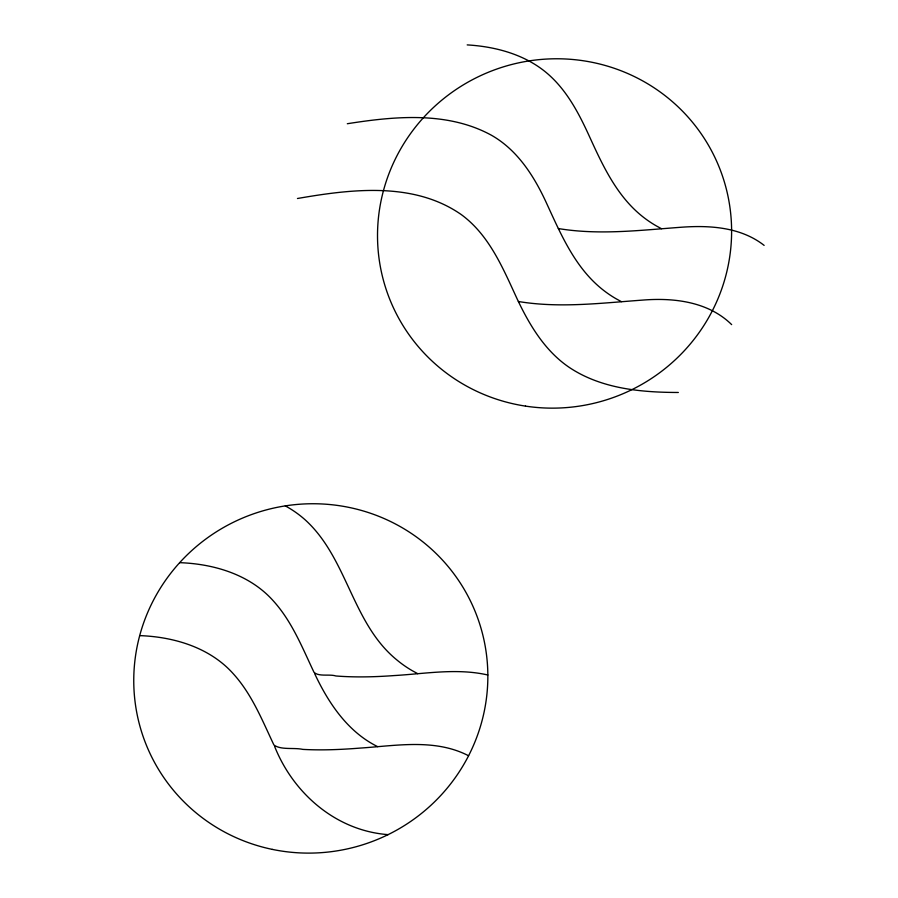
<?xml version="1.0" encoding="UTF-8"?>
<svg xmlns="http://www.w3.org/2000/svg" width="898" height="898" viewBox="0 0 898 898"><rect width="100%" height="100%" fill="white"/><g stroke="black" fill="none" stroke-linecap="round" stroke-linejoin="round"><path stroke-width="1.35" d="M297.463 198.503C351.343 189.141 413.63 181.418 461.28 214.588C489.657 235.377 503.194 268.906 517.529 299.73C529.82 325.615 545.333 351.376 569.635 367.652C601.503 388.767 641.071 392.426 678.327 392.471M347.313 123.733C394.884 116.224 447.451 111.217 491.374 135.205C518.09 150.359 534.838 177.333 547.185 204.598C560.936 234.434 574.608 266.201 600.436 287.809A113.72 111.666 -21.2 0 0 615.691 298.54L621.382 301.661M468.588 755.757C434.991 738.358 396.276 745.71 360.21 748.079C341.139 749.594 321.967 750.436 302.851 749.392C293.938 747.394 281.085 750.257 273.935 745.026C262.272 720.443 252.012 694.502 233.525 674.039C210.098 647.548 174.066 636.839 139.695 635.616M487.85 675.004C457.037 667.921 425.315 673.758 394.267 675.565C374.87 676.98 355.361 677.496 335.942 675.981C329.476 673.859 318.925 676.991 313.997 672.299C302.3 647.649 292.03 621.618 273.497 601.088C250.059 574.597 214.038 563.888 179.656 562.664M467.196 44.9C497.268 46.674 528.271 55.395 550.665 76.465C568.176 92.842 579.345 114.45 589.211 135.968C602.232 164.469 615.893 194.305 640.465 214.847A113.732 111.678 -21.2 0 0 655.753 225.578L661.456 228.709M558.354 228.552C599.46 235.388 641.071 230.135 682.255 227.172C710.397 225.196 741.075 227.306 764.131 245.39M518.382 301.504C559.499 308.34 601.099 303.086 642.295 300.123C673.579 297.552 708.241 301.537 731.657 324.616M388.104 834.635C336.256 830.762 293.455 793.686 274.631 746.463M417.693 673.668L411.991 670.548A113.732 111.678 -21.2 0 1 396.703 659.817C351.758 623.066 347.56 557.916 304.815 519.527A107.558 105.616 -21.2 0 0 285.306 505.888M377.631 746.631C347.661 731.881 328.376 702.898 314.592 673.511M272.296 849.385A177.467 174.268 -21.2 0 0 479.712 624.031A177.467 174.268 -21.2 0 0 180.397 561.856A177.467 174.268 -21.2 0 0 272.296 849.385M525.465 406.109A177.467 174.268 -21.2 0 0 720.353 170.16A177.467 174.268 -21.2 0 0 417.862 124.104A177.467 174.268 -21.2 0 0 525.465 406.109"/></g></svg>
